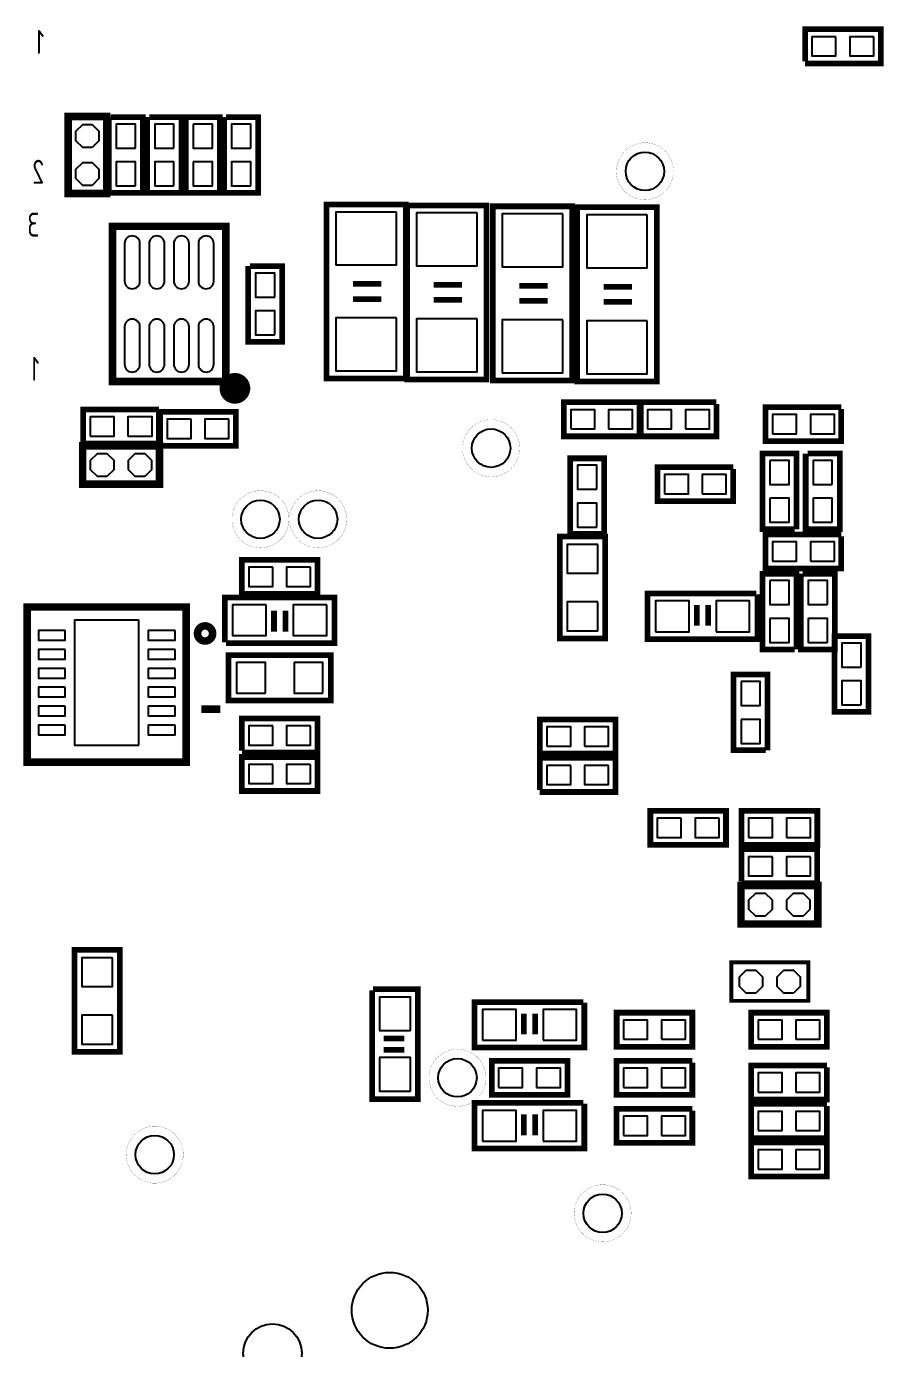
# Model space of a CAD drawing. Header units: millimetres. Extents: x -8 to 226, y -9 to 102.
# Drawn here: x 28.1 to 50.75, y 42.55 to 77.48 of the extents above; entities that cross this region are included whole.
import ezdxf

# ---------------------------------------------------------------- set-up
doc = ezdxf.new("R2010")
doc.units = ezdxf.units.MM
doc.header["$LTSCALE"] = 10
doc.layers.add('PG_SILKSCREEN_BOTTOM', color=3, linetype='Continuous')
doc.layers.add('PIN_BOTTOM', color=4, linetype='Continuous')
doc.styles.get("Standard").update_dxf_attribs({"font": 'isocp.shx', "width": 0.707, "bigfont": 'hztxt.shx'})

msp = doc.modelspace()

# ---------------------------------------------------------------- linework, layer by layer
at = {"layer": 'PG_SILKSCREEN_BOTTOM'}
for points in [[(48.67529, 76.509118, 0.150114, 0.150114, 0), (50.675286, 76.509118, 0.150114, 0.150114, 0), (50.675286, 77.409294, 0.150114, 0.150114, 0), (48.67529, 77.409294, 0.150114, 0.150114, 0), (48.67529, 76.559156, 0.150114, 0.150114, 0)], [(30.2768, 75.08875, 0.150114, 0.150114, 0), (30.2768, 73.088754, 0.150114, 0.150114, 0), (31.176976, 73.088754, 0.150114, 0.150114, 0), (31.176976, 75.08875, 0.150114, 0.150114, 0), (30.326838, 75.08875, 0.150114, 0.150114, 0)], [(31.2928, 75.08875, 0.150114, 0.150114, 0), (31.2928, 73.088754, 0.150114, 0.150114, 0), (32.192976, 73.088754, 0.150114, 0.150114, 0), (32.192976, 75.08875, 0.150114, 0.150114, 0), (31.342838, 75.08875, 0.150114, 0.150114, 0)], [(33.3248, 75.089004, 0.150114, 0.150114, 0), (33.3248, 73.089008, 0.150114, 0.150114, 0), (34.224976, 73.089008, 0.150114, 0.150114, 0), (34.224976, 75.089004, 0.150114, 0.150114, 0), (33.374838, 75.089004, 0.150114, 0.150114, 0)], [(33.9598, 71.152004, 0.150114, 0.150114, 0), (33.9598, 69.152008, 0.150114, 0.150114, 0), (34.859976, 69.152008, 0.150114, 0.150114, 0), (34.859976, 71.152004, 0.150114, 0.150114, 0), (34.009838, 71.152004, 0.150114, 0.150114, 0)], [(36.726876, 70.68185, 0.150114, 0.150114, 0), (37.476938, 70.68185, 0.150114, 0.150114, 0)], [(38.860476, 70.65645, 0.150114, 0.150114, 0), (39.610538, 70.65645, 0.150114, 0.150114, 0)], [(41.121076, 70.63105, 0.150114, 0.150114, 0), (41.871138, 70.63105, 0.150114, 0.150114, 0)], [(43.356276, 70.60565, 0.150114, 0.150114, 0), (44.106338, 70.60565, 0.150114, 0.150114, 0)], [(36.726876, 70.282054, 0.150114, 0.150114, 0), (37.476938, 70.282054, 0.150114, 0.150114, 0)], [(38.860476, 70.256654, 0.150114, 0.150114, 0), (39.610538, 70.256654, 0.150114, 0.150114, 0)], [(41.121076, 70.231254, 0.150114, 0.150114, 0), (41.871138, 70.231254, 0.150114, 0.150114, 0)], [(43.356276, 70.205854, 0.150114, 0.150114, 0), (44.106338, 70.205854, 0.150114, 0.150114, 0)], [(31.599886, 67.36334, 0.150114, 0.150114, 0), (29.59989, 67.36334, 0.150114, 0.150114, 0), (29.59989, 66.463164, 0.150114, 0.150114, 0), (31.599886, 66.463164, 0.150114, 0.150114, 0), (31.599886, 67.313302, 0.150114, 0.150114, 0)], [(46.331886, 67.55384, 0.150114, 0.150114, 0), (44.33189, 67.55384, 0.150114, 0.150114, 0), (44.33189, 66.653664, 0.150114, 0.150114, 0), (46.331886, 66.653664, 0.150114, 0.150114, 0), (46.331886, 67.503802, 0.150114, 0.150114, 0)], [(49.633886, 67.427094, 0.150114, 0.150114, 0), (47.63389, 67.427094, 0.150114, 0.150114, 0), (47.63389, 66.526918, 0.150114, 0.150114, 0), (49.633886, 66.526918, 0.150114, 0.150114, 0), (49.633886, 67.377056, 0.150114, 0.150114, 0)], [(48.448976, 64.199008, 0.150114, 0.150114, 0), (48.448976, 66.199004, 0.150114, 0.150114, 0), (47.5488, 66.199004, 0.150114, 0.150114, 0), (47.5488, 64.199008, 0.150114, 0.150114, 0), (48.398938, 64.199008, 0.150114, 0.150114, 0)], [(48.6918, 66.199004, 0.150114, 0.150114, 0), (48.6918, 64.199008, 0.150114, 0.150114, 0), (49.591976, 64.199008, 0.150114, 0.150114, 0), (49.591976, 66.199004, 0.150114, 0.150114, 0), (48.741838, 66.199004, 0.150114, 0.150114, 0)], [(46.776386, 65.839594, 0.150114, 0.150114, 0), (44.77639, 65.839594, 0.150114, 0.150114, 0), (44.77639, 64.939418, 0.150114, 0.150114, 0), (46.776386, 64.939418, 0.150114, 0.150114, 0), (46.776386, 65.789556, 0.150114, 0.150114, 0)], [(49.633886, 64.061594, 0.150114, 0.150114, 0), (47.63389, 64.061594, 0.150114, 0.150114, 0), (47.63389, 63.161418, 0.150114, 0.150114, 0), (49.633886, 63.161418, 0.150114, 0.150114, 0), (49.633886, 64.011556, 0.150114, 0.150114, 0)], [(48.448976, 61.024008, 0.150114, 0.150114, 0), (48.448976, 63.024004, 0.150114, 0.150114, 0), (47.5488, 63.024004, 0.150114, 0.150114, 0), (47.5488, 61.024008, 0.150114, 0.150114, 0), (48.398938, 61.024008, 0.150114, 0.150114, 0)], [(48.5648, 63.024004, 0.150114, 0.150114, 0), (48.5648, 61.024008, 0.150114, 0.150114, 0), (49.464976, 61.024008, 0.150114, 0.150114, 0), (49.464976, 63.024004, 0.150114, 0.150114, 0), (48.614838, 63.024004, 0.150114, 0.150114, 0)], [(47.389288, 62.501526, 0.150114, 0.150114, 0), (44.515278, 62.501526, 0.150114, 0.150114, 0), (44.515278, 61.297566, 0.150114, 0.150114, 0), (47.414688, 61.297566, 0.150114, 0.150114, 0), (47.414688, 62.481206, 0.150114, 0.150114, 0)], [(33.368488, 61.190632, 0.150114, 0.150114, 0), (36.242498, 61.190632, 0.150114, 0.150114, 0), (36.242498, 62.394592, 0.150114, 0.150114, 0), (33.343088, 62.394592, 0.150114, 0.150114, 0), (33.343088, 61.210952, 0.150114, 0.150114, 0)], [(45.816774, 62.19698, 0.150114, 0.150114, 0), (45.816774, 61.64707, 0.150114, 0.150114, 0)], [(46.117002, 62.19698, 0.150114, 0.150114, 0), (46.117002, 61.64707, 0.150114, 0.150114, 0)], [(34.640774, 61.495178, 0.150114, 0.150114, 0), (34.640774, 62.045088, 0.150114, 0.150114, 0)], [(34.941002, 61.495178, 0.150114, 0.150114, 0), (34.941002, 62.045088, 0.150114, 0.150114, 0)], [(47.686976, 58.356754, 0.150114, 0.150114, 0), (47.686976, 60.35675, 0.150114, 0.150114, 0), (46.7868, 60.35675, 0.150114, 0.150114, 0), (46.7868, 58.356754, 0.150114, 0.150114, 0), (47.636938, 58.356754, 0.150114, 0.150114, 0)], [(32.71901, 59.444382, 0.199898, 0.199898, 0), (33.218882, 59.444382, 0.199898, 0.199898, 0)], [(33.79089, 58.297064, 0.150114, 0.150114, 0), (35.790886, 58.297064, 0.150114, 0.150114, 0), (35.790886, 59.19724, 0.150114, 0.150114, 0), (33.79089, 59.19724, 0.150114, 0.150114, 0), (33.79089, 58.347102, 0.150114, 0.150114, 0)], [(41.66489, 57.255664, 0.150114, 0.150114, 0), (43.664886, 57.255664, 0.150114, 0.150114, 0), (43.664886, 58.15584, 0.150114, 0.150114, 0), (41.66489, 58.15584, 0.150114, 0.150114, 0), (41.66489, 57.305702, 0.150114, 0.150114, 0)], [(46.99889, 54.842664, 0.150114, 0.150114, 0), (48.998886, 54.842664, 0.150114, 0.150114, 0), (48.998886, 55.74284, 0.150114, 0.150114, 0), (46.99889, 55.74284, 0.150114, 0.150114, 0), (46.99889, 54.892702, 0.150114, 0.150114, 0)], [(37.234368, 52.016152, 0.150114, 0.150114, 0), (37.234368, 49.142142, 0.150114, 0.150114, 0), (38.438328, 49.142142, 0.150114, 0.150114, 0), (38.438328, 52.041552, 0.150114, 0.150114, 0), (37.254688, 52.041552, 0.150114, 0.150114, 0)], [(42.817034, 51.706272, 0.150114, 0.150114, 0), (39.943024, 51.706272, 0.150114, 0.150114, 0), (39.943024, 50.502312, 0.150114, 0.150114, 0), (42.842434, 50.502312, 0.150114, 0.150114, 0), (42.842434, 51.685952, 0.150114, 0.150114, 0)], [(41.24452, 51.401726, 0.150114, 0.150114, 0), (41.24452, 50.851816, 0.150114, 0.150114, 0)], [(41.544748, 51.401726, 0.150114, 0.150114, 0), (41.544748, 50.851816, 0.150114, 0.150114, 0)], [(37.538914, 50.743866, 0.150114, 0.150114, 0), (38.088824, 50.743866, 0.150114, 0.150114, 0)], [(37.538914, 50.443638, 0.150114, 0.150114, 0), (38.088824, 50.443638, 0.150114, 0.150114, 0)], [(45.696632, 50.15484, 0.150114, 0.150114, 0), (43.696636, 50.15484, 0.150114, 0.150114, 0), (43.696636, 49.254664, 0.150114, 0.150114, 0), (45.696632, 49.254664, 0.150114, 0.150114, 0), (45.696632, 50.104802, 0.150114, 0.150114, 0)], [(49.252632, 50.02784, 0.150114, 0.150114, 0), (47.252636, 50.02784, 0.150114, 0.150114, 0), (47.252636, 49.127664, 0.150114, 0.150114, 0), (49.252632, 49.127664, 0.150114, 0.150114, 0), (49.252632, 49.977802, 0.150114, 0.150114, 0)], [(42.817034, 49.039272, 0.150114, 0.150114, 0), (39.943024, 49.039272, 0.150114, 0.150114, 0), (39.943024, 47.835312, 0.150114, 0.150114, 0), (42.842434, 47.835312, 0.150114, 0.150114, 0), (42.842434, 49.018952, 0.150114, 0.150114, 0)], [(45.696632, 48.88484, 0.150114, 0.150114, 0), (43.696636, 48.88484, 0.150114, 0.150114, 0), (43.696636, 47.984664, 0.150114, 0.150114, 0), (45.696632, 47.984664, 0.150114, 0.150114, 0), (45.696632, 48.834802, 0.150114, 0.150114, 0)], [(49.252632, 49.01184, 0.150114, 0.150114, 0), (47.252636, 49.01184, 0.150114, 0.150114, 0), (47.252636, 48.111664, 0.150114, 0.150114, 0), (49.252632, 48.111664, 0.150114, 0.150114, 0), (49.252632, 48.961802, 0.150114, 0.150114, 0)], [(41.24452, 48.734726, 0.150114, 0.150114, 0), (41.24452, 48.184816, 0.150114, 0.150114, 0)], [(41.544748, 48.734726, 0.150114, 0.150114, 0), (41.544748, 48.184816, 0.150114, 0.150114, 0)]]:
    msp.add_lwpolyline(points, format="xyseb", dxfattribs=at)
for points in [[(30.218888, 73.072752, 0.199898, 0.199898, 0), (30.218888, 75.104752, 0.199898, 0.199898, 0), (29.202888, 75.104752, 0.199898, 0.199898, 0), (29.202888, 73.072752, 0.199898, 0.199898, 0)], [(30.218888, 73.072752, 0.127, 0.127, 0), (30.218888, 75.104752, 0.127, 0.127, 0), (29.202888, 75.104752, 0.127, 0.127, 0), (29.202888, 73.072752, 0.127, 0.127, 0)], [(33.208976, 73.088754, 0.1524, 0.1524, 0), (33.208976, 75.08875, 0.1524, 0.1524, 0), (32.3088, 75.08875, 0.1524, 0.1524, 0), (32.3088, 73.088754, 0.1524, 0.1524, 0)], [(45.197268, 73.656952, 0.00381, 0.00381, 1), (43.688508, 73.656952, 0.00381, 0.00381, 1)], [(36.026852, 72.781922, 0.150114, 0.150114, 0), (36.026852, 68.181982, 0.150114, 0.150114, 0), (38.126924, 68.181982, 0.150114, 0.150114, 0), (38.126924, 72.781922, 0.150114, 0.150114, 0)], [(38.160452, 72.756522, 0.150114, 0.150114, 0), (38.160452, 68.156582, 0.150114, 0.150114, 0), (40.260524, 68.156582, 0.150114, 0.150114, 0), (40.260524, 72.756522, 0.150114, 0.150114, 0)], [(40.421052, 72.731122, 0.150114, 0.150114, 0), (40.421052, 68.131182, 0.150114, 0.150114, 0), (42.521124, 68.131182, 0.150114, 0.150114, 0), (42.521124, 72.731122, 0.150114, 0.150114, 0)], [(42.656252, 72.705722, 0.150114, 0.150114, 0), (42.656252, 68.105782, 0.150114, 0.150114, 0), (44.756324, 68.105782, 0.150114, 0.150114, 0), (44.756324, 72.705722, 0.150114, 0.150114, 0)], [(33.370012, 68.101972, 0.199898, 0.199898, 0), (33.370012, 72.20204, 0.199898, 0.199898, 0), (30.369764, 72.20204, 0.199898, 0.199898, 0), (30.369764, 68.101972, 0.199898, 0.199898, 0)], [(33.80994, 67.921632, 0.4064, 0.4064, 1), (33.403836, 67.92178, 0.4064, 0.4064, 1)], [(44.299886, 67.55384, 0.1524, 0.1524, 0), (42.29989, 67.55384, 0.1524, 0.1524, 0), (42.29989, 66.653664, 0.1524, 0.1524, 0), (44.299886, 66.653664, 0.1524, 0.1524, 0)], [(31.63189, 66.399664, 0.1524, 0.1524, 0), (33.631886, 66.399664, 0.1524, 0.1524, 0), (33.631886, 67.29984, 0.1524, 0.1524, 0), (31.63189, 67.29984, 0.1524, 0.1524, 0)], [(41.133268, 66.341752, 0.00381, 0.00381, 1), (39.624508, 66.341752, 0.00381, 0.00381, 1)], [(29.583888, 65.389252, 0.199898, 0.199898, 0), (31.615888, 65.389252, 0.199898, 0.199898, 0), (31.615888, 66.405252, 0.199898, 0.199898, 0), (29.583888, 66.405252, 0.199898, 0.199898, 0)], [(29.583888, 65.389252, 0.127, 0.127, 0), (31.615888, 65.389252, 0.127, 0.127, 0), (31.615888, 66.405252, 0.127, 0.127, 0), (29.583888, 66.405252, 0.127, 0.127, 0)], [(42.4688, 66.072004, 0.1524, 0.1524, 0), (42.4688, 64.072008, 0.1524, 0.1524, 0), (43.368976, 64.072008, 0.1524, 0.1524, 0), (43.368976, 66.072004, 0.1524, 0.1524, 0)], [(35.037268, 64.462152, 0.00381, 0.00381, 1), (33.528508, 64.462152, 0.00381, 0.00381, 1)], [(36.561268, 64.462152, 0.00381, 0.00381, 1), (35.052508, 64.462152, 0.00381, 0.00381, 1)], [(42.19194, 64.008762, 0.150114, 0.150114, 0), (42.19194, 61.308742, 0.150114, 0.150114, 0), (43.391836, 61.308742, 0.150114, 0.150114, 0), (43.391836, 64.008762, 0.150114, 0.150114, 0)], [(33.79089, 62.488064, 0.1524, 0.1524, 0), (35.790886, 62.488064, 0.1524, 0.1524, 0), (35.790886, 63.38824, 0.1524, 0.1524, 0), (33.79089, 63.38824, 0.1524, 0.1524, 0)], [(28.118816, 62.144402, 0.199898, 0.199898, 0), (28.118816, 58.044334, 0.199898, 0.199898, 0), (32.31896, 58.044334, 0.199898, 0.199898, 0), (32.31896, 62.144402, 0.199898, 0.199898, 0)], [(33.01873, 61.444378, 0.199898, 0.199898, 1), (32.619046, 61.444434, 0.199898, 0.199898, 1)], [(49.4538, 61.37275, 0.1524, 0.1524, 0), (49.4538, 59.372754, 0.1524, 0.1524, 0), (50.353976, 59.372754, 0.1524, 0.1524, 0), (50.353976, 61.37275, 0.1524, 0.1524, 0)], [(36.140898, 60.8711, 0.150114, 0.150114, 0), (33.440878, 60.8711, 0.150114, 0.150114, 0), (33.440878, 59.671204, 0.150114, 0.150114, 0), (36.140898, 59.671204, 0.150114, 0.150114, 0)], [(43.664886, 59.17184, 0.1524, 0.1524, 0), (41.66489, 59.17184, 0.1524, 0.1524, 0), (41.66489, 58.271664, 0.1524, 0.1524, 0), (43.664886, 58.271664, 0.1524, 0.1524, 0)], [(33.79089, 57.281064, 0.1524, 0.1524, 0), (35.790886, 57.281064, 0.1524, 0.1524, 0), (35.790886, 58.18124, 0.1524, 0.1524, 0), (33.79089, 58.18124, 0.1524, 0.1524, 0)], [(44.58589, 55.858664, 0.1524, 0.1524, 0), (46.585886, 55.858664, 0.1524, 0.1524, 0), (46.585886, 56.75884, 0.1524, 0.1524, 0), (44.58589, 56.75884, 0.1524, 0.1524, 0)], [(48.998886, 56.75884, 0.1524, 0.1524, 0), (46.99889, 56.75884, 0.1524, 0.1524, 0), (46.99889, 55.858664, 0.1524, 0.1524, 0), (48.998886, 55.858664, 0.1524, 0.1524, 0)], [(46.982888, 53.768752, 0.199898, 0.199898, 0), (49.014888, 53.768752, 0.199898, 0.199898, 0), (49.014888, 54.784752, 0.199898, 0.199898, 0), (46.982888, 54.784752, 0.199898, 0.199898, 0)], [(46.982888, 53.768752, 0.127, 0.127, 0), (49.014888, 53.768752, 0.127, 0.127, 0), (49.014888, 54.784752, 0.127, 0.127, 0), (46.982888, 54.784752, 0.127, 0.127, 0)], [(29.36494, 53.086762, 0.150114, 0.150114, 0), (29.36494, 50.386742, 0.150114, 0.150114, 0), (30.564836, 50.386742, 0.150114, 0.150114, 0), (30.564836, 53.086762, 0.150114, 0.150114, 0)], [(48.760634, 52.752752, 0.1016, 0.1016, 0), (46.728634, 52.752752, 0.1016, 0.1016, 0), (46.728634, 51.736752, 0.1016, 0.1016, 0), (48.760634, 51.736752, 0.1016, 0.1016, 0)], [(45.696632, 51.42484, 0.1524, 0.1524, 0), (43.696636, 51.42484, 0.1524, 0.1524, 0), (43.696636, 50.524664, 0.1524, 0.1524, 0), (45.696632, 50.524664, 0.1524, 0.1524, 0)], [(49.252632, 51.42484, 0.1524, 0.1524, 0), (47.252636, 51.42484, 0.1524, 0.1524, 0), (47.252636, 50.524664, 0.1524, 0.1524, 0), (49.252632, 50.524664, 0.1524, 0.1524, 0)], [(40.244268, 49.704752, 0.00381, 0.00381, 1), (38.735508, 49.704752, 0.00381, 0.00381, 1)], [(42.394886, 50.15484, 0.1524, 0.1524, 0), (40.39489, 50.15484, 0.1524, 0.1524, 0), (40.39489, 49.254664, 0.1524, 0.1524, 0), (42.394886, 49.254664, 0.1524, 0.1524, 0)], [(32.243268, 47.672752, 0.00381, 0.00381, 1), (30.734508, 47.672752, 0.00381, 0.00381, 1)], [(49.252632, 47.99584, 0.1524, 0.1524, 0), (47.252636, 47.99584, 0.1524, 0.1524, 0), (47.252636, 47.095664, 0.1524, 0.1524, 0), (49.252632, 47.095664, 0.1524, 0.1524, 0)], [(44.079668, 46.123352, 0.00381, 0.00381, 1), (42.570908, 46.123352, 0.00381, 0.00381, 1)]]:
    msp.add_lwpolyline(points, format="xyseb", close=True, dxfattribs=at)
at = {"layer": 'PIN_BOTTOM'}
for points in [[(49.492916, 77.213206), (48.857916, 77.213206), (48.857916, 76.705206), (49.492916, 76.705206)], [(50.49266, 77.213206), (49.85766, 77.213206), (49.85766, 76.705206), (50.49266, 76.705206)], [(29.837136, 74.284078), (29.58464, 74.284078), (29.406088, 74.46263), (29.406088, 74.715126), (29.58464, 74.893678), (29.837136, 74.893678), (30.015688, 74.715126), (30.015688, 74.46263)], [(30.980888, 74.271124), (30.980888, 74.906124), (30.472888, 74.906124), (30.472888, 74.271124)], [(31.996888, 74.271124), (31.996888, 74.906124), (31.488888, 74.906124), (31.488888, 74.271124)], [(32.504888, 74.906124), (32.504888, 74.271124), (33.012888, 74.271124), (33.012888, 74.906124)], [(34.028888, 74.271378), (34.028888, 74.906378), (33.520888, 74.906378), (33.520888, 74.271378)], [(29.837136, 73.283826), (29.58464, 73.283826), (29.406088, 73.462378), (29.406088, 73.714874), (29.58464, 73.893426), (29.837136, 73.893426), (30.015688, 73.714874), (30.015688, 73.462378)], [(30.980888, 73.27138), (30.980888, 73.90638), (30.472888, 73.90638), (30.472888, 73.27138)], [(31.996888, 73.27138), (31.996888, 73.90638), (31.488888, 73.90638), (31.488888, 73.27138)], [(32.504888, 73.90638), (32.504888, 73.27138), (33.012888, 73.27138), (33.012888, 73.90638)], [(34.028888, 73.271634), (34.028888, 73.906634), (33.520888, 73.906634), (33.520888, 73.271634)], [(37.876988, 72.5805), (36.276788, 72.5805), (36.276788, 71.1835), (37.876988, 71.1835)], [(40.010588, 72.5551), (38.410388, 72.5551), (38.410388, 71.1581), (40.010588, 71.1581)], [(42.271188, 72.5297), (40.670988, 72.5297), (40.670988, 71.1327), (42.271188, 71.1327)], [(44.506388, 72.5043), (42.906188, 72.5043), (42.906188, 71.1073), (44.506388, 71.1073)], [(34.663888, 70.334378), (34.663888, 70.969378), (34.155888, 70.969378), (34.155888, 70.334378)], [(34.663888, 69.334634), (34.663888, 69.969634), (34.155888, 69.969634), (34.155888, 69.334634)], [(37.876988, 69.780404), (36.276788, 69.780404), (36.276788, 68.383404), (37.876988, 68.383404)], [(40.010588, 69.755004), (38.410388, 69.755004), (38.410388, 68.358004), (40.010588, 68.358004)], [(42.271188, 69.729604), (40.670988, 69.729604), (40.670988, 68.332604), (42.271188, 68.332604)], [(44.506388, 69.704204), (42.906188, 69.704204), (42.906188, 68.307204), (44.506388, 68.307204)], [(29.782516, 66.659252), (30.417516, 66.659252), (30.417516, 67.167252), (29.782516, 67.167252)], [(30.78226, 66.659252), (31.41726, 66.659252), (31.41726, 67.167252), (30.78226, 67.167252)], [(32.449516, 67.103752), (31.814516, 67.103752), (31.814516, 66.595752), (32.449516, 66.595752)], [(33.44926, 67.103752), (32.81426, 67.103752), (32.81426, 66.595752), (33.44926, 66.595752)], [(42.482516, 66.849752), (43.117516, 66.849752), (43.117516, 67.357752), (42.482516, 67.357752)], [(43.48226, 66.849752), (44.11726, 66.849752), (44.11726, 67.357752), (43.48226, 67.357752)], [(44.514516, 66.849752), (45.149516, 66.849752), (45.149516, 67.357752), (44.514516, 67.357752)], [(45.51426, 66.849752), (46.14926, 66.849752), (46.14926, 67.357752), (45.51426, 67.357752)], [(47.816516, 66.723006), (48.451516, 66.723006), (48.451516, 67.231006), (47.816516, 67.231006)], [(48.81626, 66.723006), (49.45126, 66.723006), (49.45126, 67.231006), (48.81626, 67.231006)], [(30.22601, 65.592452), (29.973514, 65.592452), (29.794962, 65.771004), (29.794962, 66.0235), (29.973514, 66.202052), (30.22601, 66.202052), (30.404562, 66.0235), (30.404562, 65.771004)], [(31.226262, 65.592452), (30.973766, 65.592452), (30.795214, 65.771004), (30.795214, 66.0235), (30.973766, 66.202052), (31.226262, 66.202052), (31.404814, 66.0235), (31.404814, 65.771004)], [(43.172888, 65.254378), (43.172888, 65.889378), (42.664888, 65.889378), (42.664888, 65.254378)], [(47.744888, 66.016378), (47.744888, 65.381378), (48.252888, 65.381378), (48.252888, 66.016378)], [(49.395888, 65.381378), (49.395888, 66.016378), (48.887888, 66.016378), (48.887888, 65.381378)], [(44.959016, 65.135506), (45.594016, 65.135506), (45.594016, 65.643506), (44.959016, 65.643506)], [(45.95876, 65.135506), (46.59376, 65.135506), (46.59376, 65.643506), (45.95876, 65.643506)], [(47.744888, 65.016634), (47.744888, 64.381634), (48.252888, 64.381634), (48.252888, 65.016634)], [(49.395888, 64.381634), (49.395888, 65.016634), (48.887888, 65.016634), (48.887888, 64.381634)], [(43.172888, 64.254634), (43.172888, 64.889634), (42.664888, 64.889634), (42.664888, 64.254634)], [(43.198288, 63.79972), (42.385488, 63.79972), (42.385488, 63.03772), (43.198288, 63.03772)], [(47.816516, 63.357506), (48.451516, 63.357506), (48.451516, 63.865506), (47.816516, 63.865506)], [(48.81626, 63.357506), (49.45126, 63.357506), (49.45126, 63.865506), (48.81626, 63.865506)], [(34.608516, 63.192152), (33.973516, 63.192152), (33.973516, 62.684152), (34.608516, 62.684152)], [(35.60826, 63.192152), (34.97326, 63.192152), (34.97326, 62.684152), (35.60826, 62.684152)], [(47.744888, 62.841378), (47.744888, 62.206378), (48.252888, 62.206378), (48.252888, 62.841378)], [(49.268888, 62.206378), (49.268888, 62.841378), (48.760888, 62.841378), (48.760888, 62.206378)], [(34.435288, 62.201552), (33.546288, 62.201552), (33.546288, 61.388752), (34.435288, 61.388752)], [(36.035488, 62.201552), (35.146488, 62.201552), (35.146488, 61.388752), (36.035488, 61.388752)], [(43.198288, 62.279784), (42.385488, 62.279784), (42.385488, 61.517784), (43.198288, 61.517784)], [(44.722288, 61.490606), (45.611288, 61.490606), (45.611288, 62.303406), (44.722288, 62.303406)], [(46.322488, 61.490606), (47.211488, 61.490606), (47.211488, 62.303406), (46.322488, 62.303406)], [(47.744888, 61.841634), (47.744888, 61.206634), (48.252888, 61.206634), (48.252888, 61.841634)], [(49.268888, 61.206634), (49.268888, 61.841634), (48.760888, 61.841634), (48.760888, 61.206634)], [(29.124402, 61.52134), (28.413202, 61.52134), (28.413202, 61.26734), (29.124402, 61.26734)], [(31.069788, 58.493406), (31.069788, 61.795406), (29.367988, 61.795406), (29.367988, 58.493406)], [(32.024574, 61.52134), (31.313374, 61.52134), (31.313374, 61.26734), (32.024574, 61.26734)], [(50.157888, 60.555124), (50.157888, 61.190124), (49.649888, 61.190124), (49.649888, 60.555124)], [(29.124402, 61.021468), (28.413202, 61.021468), (28.413202, 60.767468), (29.124402, 60.767468)], [(32.024574, 61.021468), (31.313374, 61.021468), (31.313374, 60.767468), (32.024574, 60.767468)], [(29.124402, 60.521342), (28.413202, 60.521342), (28.413202, 60.267342), (29.124402, 60.267342)], [(32.024574, 60.521342), (31.313374, 60.521342), (31.313374, 60.267342), (32.024574, 60.267342)], [(34.41192, 59.864752), (34.41192, 60.677552), (33.64992, 60.677552), (33.64992, 59.864752)], [(35.931856, 59.864752), (35.931856, 60.677552), (35.169856, 60.677552), (35.169856, 59.864752)], [(46.982888, 60.174124), (46.982888, 59.539124), (47.490888, 59.539124), (47.490888, 60.174124)], [(50.157888, 59.55538), (50.157888, 60.19038), (49.649888, 60.19038), (49.649888, 59.55538)], [(29.124402, 60.02147), (28.413202, 60.02147), (28.413202, 59.76747), (29.124402, 59.76747)], [(32.024574, 60.02147), (31.313374, 60.02147), (31.313374, 59.76747), (32.024574, 59.76747)], [(29.124402, 59.521344), (28.413202, 59.521344), (28.413202, 59.267344), (29.124402, 59.267344)], [(32.024574, 59.521344), (31.313374, 59.521344), (31.313374, 59.267344), (32.024574, 59.267344)], [(46.982888, 59.17438), (46.982888, 58.53938), (47.490888, 58.53938), (47.490888, 59.17438)], [(29.124402, 59.021472), (28.413202, 59.021472), (28.413202, 58.767472), (29.124402, 58.767472)], [(32.024574, 59.021472), (31.313374, 59.021472), (31.313374, 58.767472), (32.024574, 58.767472)], [(34.608516, 59.001152), (33.973516, 59.001152), (33.973516, 58.493152), (34.608516, 58.493152)], [(35.60826, 59.001152), (34.97326, 59.001152), (34.97326, 58.493152), (35.60826, 58.493152)], [(41.847516, 58.467752), (42.482516, 58.467752), (42.482516, 58.975752), (41.847516, 58.975752)], [(42.84726, 58.467752), (43.48226, 58.467752), (43.48226, 58.975752), (42.84726, 58.975752)], [(34.608516, 57.985152), (33.973516, 57.985152), (33.973516, 57.477152), (34.608516, 57.477152)], [(35.60826, 57.985152), (34.97326, 57.985152), (34.97326, 57.477152), (35.60826, 57.477152)], [(42.482516, 57.959752), (41.847516, 57.959752), (41.847516, 57.451752), (42.482516, 57.451752)], [(43.48226, 57.959752), (42.84726, 57.959752), (42.84726, 57.451752), (43.48226, 57.451752)], [(45.403516, 56.562752), (44.768516, 56.562752), (44.768516, 56.054752), (45.403516, 56.054752)], [(46.40326, 56.562752), (45.76826, 56.562752), (45.76826, 56.054752), (46.40326, 56.054752)], [(47.181516, 56.054752), (47.816516, 56.054752), (47.816516, 56.562752), (47.181516, 56.562752)], [(48.18126, 56.054752), (48.81626, 56.054752), (48.81626, 56.562752), (48.18126, 56.562752)], [(47.816516, 55.546752), (47.181516, 55.546752), (47.181516, 55.038752), (47.816516, 55.038752)], [(48.81626, 55.546752), (48.18126, 55.546752), (48.18126, 55.038752), (48.81626, 55.038752)], [(47.62501, 53.971952), (47.372514, 53.971952), (47.193962, 54.150504), (47.193962, 54.403), (47.372514, 54.581552), (47.62501, 54.581552), (47.803562, 54.403), (47.803562, 54.150504)], [(48.625262, 53.971952), (48.372766, 53.971952), (48.194214, 54.150504), (48.194214, 54.403), (48.372766, 54.581552), (48.625262, 54.581552), (48.803814, 54.403), (48.803814, 54.150504)], [(30.371288, 52.87772), (29.558488, 52.87772), (29.558488, 52.11572), (30.371288, 52.11572)], [(47.370756, 51.939952), (47.11826, 51.939952), (46.939708, 52.118504), (46.939708, 52.371), (47.11826, 52.549552), (47.370756, 52.549552), (47.549308, 52.371), (47.549308, 52.118504)], [(48.371008, 51.939952), (48.118512, 51.939952), (47.93996, 52.118504), (47.93996, 52.371), (48.118512, 52.549552), (48.371008, 52.549552), (48.54956, 52.371), (48.54956, 52.118504)], [(38.245288, 50.949352), (38.245288, 51.838352), (37.432488, 51.838352), (37.432488, 50.949352)], [(30.371288, 51.357784), (29.558488, 51.357784), (29.558488, 50.595784), (30.371288, 50.595784)], [(40.150034, 50.695352), (41.039034, 50.695352), (41.039034, 51.508152), (40.150034, 51.508152)], [(41.750234, 50.695352), (42.639234, 50.695352), (42.639234, 51.508152), (41.750234, 51.508152)], [(43.879262, 50.720752), (44.514262, 50.720752), (44.514262, 51.228752), (43.879262, 51.228752)], [(44.879006, 50.720752), (45.514006, 50.720752), (45.514006, 51.228752), (44.879006, 51.228752)], [(47.435262, 50.720752), (48.070262, 50.720752), (48.070262, 51.228752), (47.435262, 51.228752)], [(48.435006, 50.720752), (49.070006, 50.720752), (49.070006, 51.228752), (48.435006, 51.228752)], [(38.245288, 49.349152), (38.245288, 50.238152), (37.432488, 50.238152), (37.432488, 49.349152)], [(40.577516, 49.450752), (41.212516, 49.450752), (41.212516, 49.958752), (40.577516, 49.958752)], [(41.57726, 49.450752), (42.21226, 49.450752), (42.21226, 49.958752), (41.57726, 49.958752)], [(43.879262, 49.450752), (44.514262, 49.450752), (44.514262, 49.958752), (43.879262, 49.958752)], [(44.879006, 49.450752), (45.514006, 49.450752), (45.514006, 49.958752), (44.879006, 49.958752)], [(47.435262, 49.323752), (48.070262, 49.323752), (48.070262, 49.831752), (47.435262, 49.831752)], [(48.435006, 49.323752), (49.070006, 49.323752), (49.070006, 49.831752), (48.435006, 49.831752)], [(40.150034, 48.028352), (41.039034, 48.028352), (41.039034, 48.841152), (40.150034, 48.841152)], [(41.750234, 48.028352), (42.639234, 48.028352), (42.639234, 48.841152), (41.750234, 48.841152)], [(43.879262, 48.180752), (44.514262, 48.180752), (44.514262, 48.688752), (43.879262, 48.688752)], [(44.879006, 48.180752), (45.514006, 48.180752), (45.514006, 48.688752), (44.879006, 48.688752)], [(47.435262, 48.307752), (48.070262, 48.307752), (48.070262, 48.815752), (47.435262, 48.815752)], [(48.435006, 48.307752), (49.070006, 48.307752), (49.070006, 48.815752), (48.435006, 48.815752)], [(47.435262, 47.291752), (48.070262, 47.291752), (48.070262, 47.799752), (47.435262, 47.799752)], [(48.435006, 47.291752), (49.070006, 47.291752), (49.070006, 47.799752), (48.435006, 47.799752)]]:
    msp.add_lwpolyline(points, close=True, dxfattribs=at)
for points in [[(30.691582, 71.74738), (30.691582, 70.75678, 1), (31.097982, 70.75678), (31.097982, 71.74738, 1)], [(31.341568, 71.74738), (31.341568, 70.75678, 1), (31.747968, 70.75678), (31.747968, 71.74738, 1)], [(31.991808, 71.74738), (31.991808, 70.75678, 1), (32.398208, 70.75678), (32.398208, 71.74738, 1)], [(32.641794, 71.74738), (32.641794, 70.75678, 1), (33.048194, 70.75678), (33.048194, 71.74738, 1)], [(30.691582, 69.547232), (30.691582, 68.556632, 1), (31.097982, 68.556632), (31.097982, 69.547232, 1)], [(31.341568, 69.547232), (31.341568, 68.556632, 1), (31.747968, 68.556632), (31.747968, 69.547232, 1)], [(31.991808, 69.547232), (31.991808, 68.556632, 1), (32.398208, 68.556632), (32.398208, 69.547232, 1)], [(32.641794, 69.547232), (32.641794, 68.556632, 1), (33.048194, 68.556632), (33.048194, 69.547232, 1)]]:
    msp.add_lwpolyline(points, format="xyb", close=True, dxfattribs=at)
for centre, radius in [((44.442888, 73.656952), 0.508), ((40.378888, 66.341752), 0.508), ((34.282888, 64.462152), 0.508), ((35.806888, 64.462152), 0.508), ((39.489888, 49.704752), 0.508), ((31.488888, 47.672752), 0.508), ((43.325288, 46.123352), 0.508), ((37.69995, 43.559476), 1.0033), ((34.59988, 42.424858), 0.7747)]:
    msp.add_circle(centre, radius, dxfattribs=at)

# ---------------------------------------------------------------- texts
at = {"layer": 'PG_SILKSCREEN_BOTTOM', "text_generation_flag": 2, "width": 0.8}
for s, p in [('1', (28.567888, 76.755752)), ('2', (28.567888, 73.326752)), ('3', (28.440888, 71.929752)), ('1', (28.440888, 68.119752))]:
    msp.add_text(s, height=0.635, dxfattribs=at).set_placement(p)

doc.saveas('drawing.dxf')
